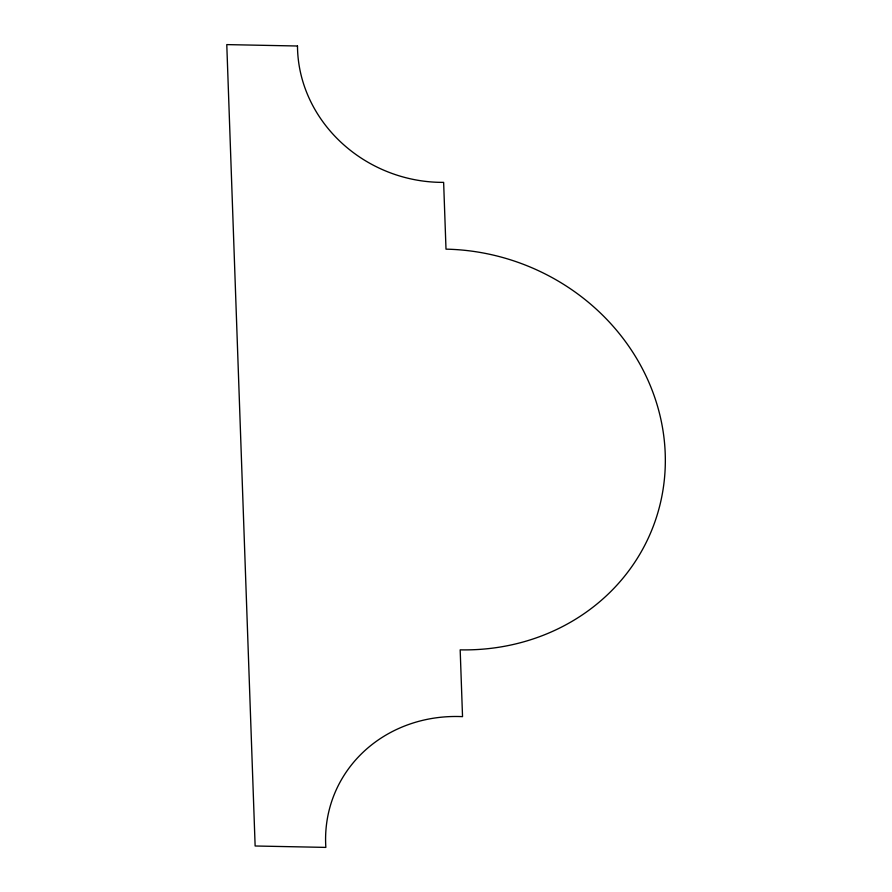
<?xml version="1.0" encoding="UTF-8"?>
<svg xmlns="http://www.w3.org/2000/svg" width="892" height="892" viewBox="0 0 892 892"><rect width="100%" height="100%" fill="white"/><g stroke="black" fill="none" stroke-linecap="round" stroke-linejoin="round"><path stroke-width="1.34" d="M297.493 46.005L226.78 44.6L255.134 845.995L325.848 847.4A138.996 128.415 21.7 0 1 462.535 716.644L460.172 649.855A214.403 198.08 21.7 0 0 665.22 453.716A214.403 198.08 21.7 0 0 446 249.158L443.636 182.369A138.996 128.415 21.7 0 1 297.493 46.005"/></g></svg>
